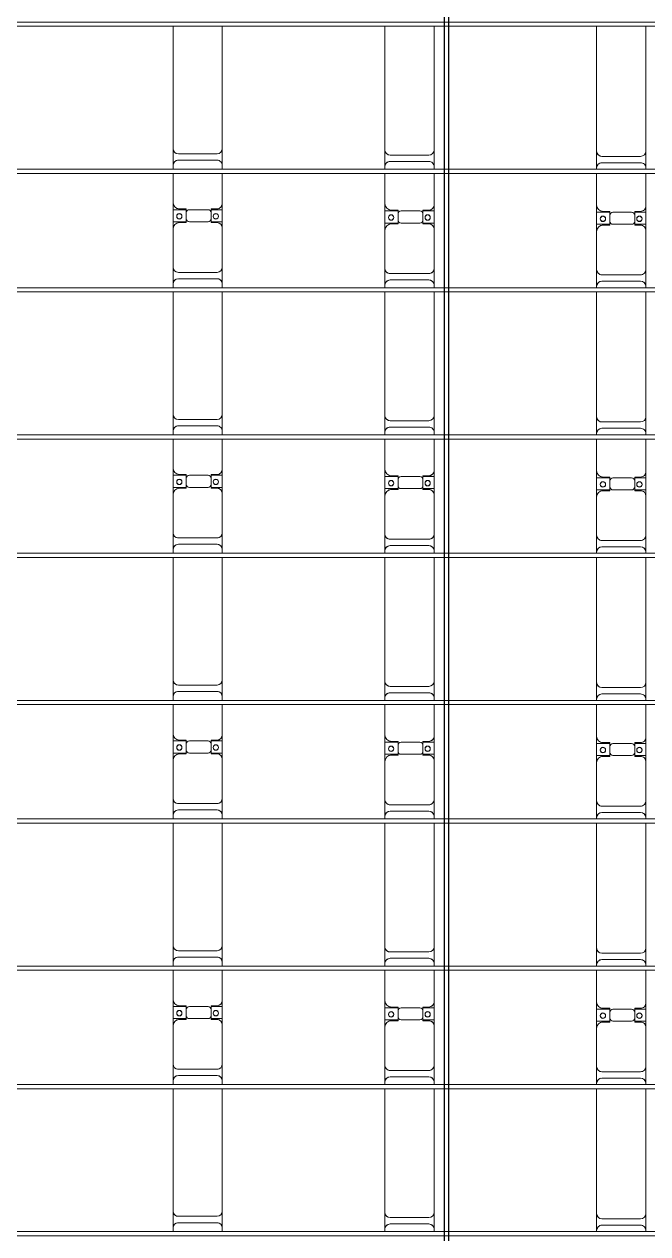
# Model space of a CAD drawing. Header units: millimetres. Extents: x -178706 to 107777, y -87310 to 933.
# Drawn here: x -42530 to -36641, y -64101 to -52671 of the extents above; entities that cross this region are included whole.
import ezdxf

# ---------------------------------------------------------------- set-up
doc = ezdxf.new("R2010")
doc.units = ezdxf.units.MM
doc.layers.add('A-GENM', color=13, linetype='Continuous', lineweight=9)
doc.layers.add('S-BEAM', color=12, linetype='Continuous', lineweight=9)

# ---------------------------------------------------------------- blocks, each defined once
blk = doc.blocks.new('Dầm C52 - Dầm C52-22346-BỐ TRÍ KHUNG KẾT CẤU BÈ PIN 04')
at = {"layer": 'S-BEAM', "color": 1}
for p, q in [((-87623, 20), (87623, 20)), ((87623, -20), (-87623, -20))]:
    blk.add_line(p, q, dxfattribs=at)
blk = doc.blocks.new('Dầm C52 - Hộp 40x60-15955-BỐ TRÍ KHUNG KẾT CẤU BÈ PIN 04')
at = {"layer": 'S-BEAM', "color": 3, "lineweight": 25}
for p, q in [((-20146, 20), (20146, 20)), ((20146, -20), (-20146, -20))]:
    blk.add_line(p, q, dxfattribs=at)
blk = doc.blocks.new('Dai phao do pin - DẢI PHAO ĐỠ PIN-V79-BỐ TRÍ KHUNG KẾT CẤU BÈ PIN 04')
at = {"layer": 'A-GENM', "color": 7}
for p, q in [((11770, 242), (11759, 242)), ((11770, 242), (11930, 242)), ((13109, 242), (11930, 242)), ((13160, 242), (13149, 242)), ((13160, 242), (13320, 242)), ((13680, 242), (13320, 242)), ((13680, 242), (13862, 242)), ((13748, 242), (13930, 242)), ((13748, 118), (13748, 242)), ((13862, 242), (13862, 118)), ((14229, 242), (13930, 242)), ((14280, 242), (14269, 242)), ((14280, 242), (14440, 242)), ((15619, 242), (14440, 242)), ((15670, 242), (15659, 242)), ((15670, 242), (15830, 242)), ((16190, 242), (15830, 242)), ((16190, 242), (16372, 242)), ((16258, 242), (16440, 242)), ((16258, 118), (16258, 242)), ((16372, 242), (16372, 118)), ((16739, 242), (16440, 242)), ((16790, 242), (16779, 242)), ((16790, 242), (16950, 242)), ((18129, 242), (16950, 242)), ((18180, 242), (18169, 242)), ((18180, 242), (18340, 242)), ((18700, 242), (18340, 242)), ((18700, 242), (18882, 242)), ((18768, 242), (18950, 242)), ((18768, 118), (18768, 242)), ((18882, 242), (18882, 118)), ((19249, 242), (18950, 242)), ((19300, 242), (19289, 242)), ((19300, 242), (19460, 242)), ((20639, 242), (19460, 242)), ((20690, 242), (20679, 242)), ((20690, 242), (20850, 242)), ((21210, 242), (20850, 242)), ((21210, 242), (21392, 242)), ((21278, 242), (21460, 242)), ((21278, 118), (21278, 242)), ((21392, 242), (21392, 118)), ((21759, 242), (21460, 242)), ((21810, 242), (21799, 242)), ((21810, 242), (21970, 242)), ((23149, 242), (21970, 242)), ((11820, -173), (11820, 192)), ((11880, 192), (11880, -173)), ((13210, -173), (13210, 192)), ((13270, 192), (13270, -173)), ((13740, 118), (13740, 182)), ((13832, 118), (13740, 118)), ((13870, 118), (13778, 118)), ((13870, 182), (13870, 118)), ((14330, -173), (14330, 192)), ((14390, 192), (14390, -173)), ((15720, -173), (15720, 192)), ((15780, 192), (15780, -173)), ((16250, 118), (16250, 182)), ((16342, 118), (16250, 118)), ((16380, 118), (16288, 118)), ((16380, 182), (16380, 118)), ((16840, -173), (16840, 192)), ((16900, 192), (16900, -173)), ((18230, -173), (18230, 192)), ((18290, 192), (18290, -173)), ((18760, 118), (18760, 182)), ((18852, 118), (18760, 118)), ((18890, 118), (18798, 118)), ((18890, 182), (18890, 118)), ((19350, -173), (19350, 192)), ((19410, 192), (19410, -173)), ((20740, -173), (20740, 192)), ((20800, 192), (20800, -173)), ((21270, 118), (21270, 182)), ((21362, 118), (21270, 118)), ((21400, 118), (21308, 118)), ((21400, 182), (21400, 118)), ((21860, -173), (21860, 192)), ((21920, 192), (21920, -173)), ((13748, 88), (13748, -88)), ((13862, -88), (13862, 88)), ((16258, 88), (16258, -88)), ((16372, -88), (16372, 88)), ((18768, 88), (18768, -88)), ((18882, -88), (18882, 88)), ((21278, 88), (21278, -88)), ((21392, -88), (21392, 88)), ((11759, -223), (11770, -223)), ((11930, -223), (11770, -223)), ((11930, -223), (13109, -223)), ((13149, -223), (13160, -223)), ((13320, -223), (13160, -223)), ((13320, -223), (13690, -223)), ((13862, -223), (13690, -223)), ((13740, -173), (13740, -118)), ((13740, -118), (13832, -118)), ((13748, -223), (13748, -118)), ((13920, -223), (13748, -223)), ((13778, -118), (13870, -118)), ((13862, -118), (13862, -223)), ((13870, -118), (13870, -173)), ((13920, -223), (14229, -223)), ((14269, -223), (14280, -223)), ((14440, -223), (14280, -223)), ((14440, -223), (15619, -223)), ((15659, -223), (15670, -223)), ((15830, -223), (15670, -223)), ((15830, -223), (16200, -223)), ((16372, -223), (16200, -223)), ((16250, -173), (16250, -118)), ((16250, -118), (16342, -118)), ((16258, -223), (16258, -118)), ((16430, -223), (16258, -223)), ((16288, -118), (16380, -118)), ((16372, -118), (16372, -223)), ((16380, -118), (16380, -173)), ((16430, -223), (16739, -223)), ((16779, -223), (16790, -223)), ((16950, -223), (16790, -223)), ((16950, -223), (18129, -223)), ((18169, -223), (18180, -223)), ((18340, -223), (18180, -223)), ((18340, -223), (18710, -223)), ((18882, -223), (18710, -223)), ((18760, -173), (18760, -118)), ((18760, -118), (18852, -118)), ((18768, -223), (18768, -118)), ((18940, -223), (18768, -223)), ((18798, -118), (18890, -118)), ((18882, -118), (18882, -223)), ((18890, -118), (18890, -173)), ((18940, -223), (19249, -223)), ((19289, -223), (19300, -223)), ((19460, -223), (19300, -223)), ((19460, -223), (20639, -223)), ((20679, -223), (20690, -223)), ((20850, -223), (20690, -223)), ((20850, -223), (21220, -223)), ((21392, -223), (21220, -223)), ((21270, -173), (21270, -118)), ((21270, -118), (21362, -118)), ((21278, -223), (21278, -118)), ((21450, -223), (21278, -223)), ((21308, -118), (21400, -118)), ((21392, -118), (21392, -223)), ((21400, -118), (21400, -173)), ((21450, -223), (21759, -223)), ((21799, -223), (21810, -223)), ((21970, -223), (21810, -223)), ((21970, -223), (23149, -223))]:
    blk.add_line(p, q, dxfattribs=at)
for centre, radius, start, end in [((11770, 192), 50, 0, 90), ((11930, 192), 50, 90, 180), ((11930, 192), 50, 105, 180), ((13160, 192), 50, 360, 90), ((13160, 192), 50, 15, 90), ((13320, 192), 50, 90, 180), ((13680, 182), 60, 0, 90), ((13930, 182), 60, 90, 180), ((14280, 192), 50, 0, 90), ((14440, 192), 50, 90, 180), ((14440, 192), 50, 105, 180), ((15670, 192), 50, 0, 90), ((15670, 192), 50, 15, 90), ((15830, 192), 50, 90, 180), ((16190, 182), 60, 0, 90), ((16440, 182), 60, 90, 180), ((16790, 192), 50, 360, 90), ((16950, 192), 50, 90, 180), ((16950, 192), 50, 105, 180), ((18180, 192), 50, 360, 90), ((18180, 192), 50, 15, 90), ((18340, 192), 50, 90, 180), ((18700, 182), 60, 0, 90), ((18950, 182), 60, 90, 180), ((19300, 192), 50, 0, 90), ((19460, 192), 50, 90, 180), ((19460, 192), 50, 105, 180), ((20690, 192), 50, 360, 90), ((20690, 192), 50, 15, 90), ((20850, 192), 50, 90, 180), ((21210, 182), 60, 360, 90), ((21460, 182), 60, 90, 180), ((21810, 192), 50, 0, 90), ((21970, 192), 50, 90, 180), ((21970, 192), 50, 105, 180), ((11770, 192), 50, 0, 45), ((13320, 192), 50, 135, 180), ((13680, 182), 60, 0, 30), ((13778, 88), 30, 90, 180), ((13799, 183), 25, 360, 180), ((13799, 183), 25, 180, 360), ((13801, 183), 25, 0, 180), ((13801, 183), 25, 180, 360), ((13832, 88), 30, 360, 90), ((13930, 182), 60, 150, 180), ((14280, 192), 50, 0, 45), ((15830, 192), 50, 135, 180), ((16190, 182), 60, 0, 30), ((16288, 88), 30, 90, 180), ((16309, 183), 25, 0, 180), ((16309, 183), 25, 180, 0), ((16311, 183), 25, 0, 180), ((16311, 183), 25, 180, 360), ((16342, 88), 30, 360, 90), ((16440, 182), 60, 150, 180), ((16790, 192), 50, 360, 45), ((18340, 192), 50, 135, 180), ((18700, 182), 60, 0, 30), ((18798, 88), 30, 90, 180), ((18819, 183), 25, 0, 180), ((18819, 183), 25, 180, 360), ((18821, 183), 25, 360, 180), ((18821, 183), 25, 180, 360), ((18852, 88), 30, 360, 90), ((18950, 182), 60, 150, 180), ((19300, 192), 50, 0, 45), ((20850, 192), 50, 135, 180), ((21210, 182), 60, 360, 30), ((21308, 88), 30, 90, 180), ((21329, 183), 25, 360, 180), ((21329, 183), 25, 180, 360), ((21331, 183), 25, 360, 180), ((21331, 183), 25, 180, 0), ((21362, 88), 30, 360, 90), ((21460, 182), 60, 150, 180), ((21810, 192), 50, 0, 45), ((13778, -88), 30, 180, 270), ((13832, -88), 30, 270, 360), ((16288, -88), 30, 180, 270), ((16342, -88), 30, 270, 360), ((18798, -88), 30, 180, 270), ((18852, -88), 30, 270, 360), ((21308, -88), 30, 180, 270), ((21362, -88), 30, 270, 360), ((11770, -173), 50, 270, 360), ((11770, -173), 50, 315, 360), ((11930, -173), 50, 180, 270), ((11930, -173), 50, 180, 270), ((13160, -173), 50, 270, 360), ((13160, -173), 50, 285, 360), ((13320, -173), 50, 180, 270), ((13320, -173), 50, 180, 225), ((13690, -173), 50, 270, 360), ((13690, -173), 50, 315, 360), ((13799, -162), 25, 0, 180), ((13799, -162), 25, 180, 360), ((13801, -162), 25, 0, 180), ((13801, -162), 25, 180, 360), ((13920, -173), 50, 180, 270), ((13920, -173), 50, 180, 225), ((14280, -173), 50, 270, 360), ((14280, -173), 50, 315, 360), ((14440, -173), 50, 180, 270), ((14440, -173), 50, 180, 270), ((15670, -173), 50, 270, 360), ((15670, -173), 50, 285, 360), ((15830, -173), 50, 180, 270), ((15830, -173), 50, 180, 225), ((16200, -173), 50, 270, 360), ((16200, -173), 50, 315, 360), ((16309, -162), 25, 0, 180), ((16309, -162), 25, 180, 360), ((16311, -162), 25, 360, 180), ((16311, -162), 25, 180, 0), ((16430, -173), 50, 180, 270), ((16430, -173), 50, 180, 225), ((16790, -173), 50, 270, 360), ((16790, -173), 50, 315, 360), ((16950, -173), 50, 180, 270), ((16950, -173), 50, 180, 270), ((18180, -173), 50, 270, 360), ((18180, -173), 50, 285, 360), ((18340, -173), 50, 180, 270), ((18340, -173), 50, 180, 225), ((18710, -173), 50, 270, 360), ((18710, -173), 50, 315, 360), ((18819, -162), 25, 0, 180), ((18819, -162), 25, 180, 360), ((18821, -162), 25, 0, 180), ((18821, -162), 25, 180, 360), ((18940, -173), 50, 180, 270), ((18940, -173), 50, 180, 225), ((19300, -173), 50, 270, 0), ((19300, -173), 50, 315, 360), ((19460, -173), 50, 180, 270), ((19460, -173), 50, 180, 270), ((20690, -173), 50, 270, 360), ((20690, -173), 50, 285, 360), ((20850, -173), 50, 180, 270), ((20850, -173), 50, 180, 225), ((21220, -173), 50, 270, 360), ((21220, -173), 50, 315, 360), ((21329, -162), 25, 0, 180), ((21329, -162), 25, 180, 0), ((21331, -162), 25, 0, 180), ((21331, -162), 25, 180, 360), ((21450, -173), 50, 180, 270), ((21450, -173), 50, 180, 225), ((21810, -173), 50, 270, 0), ((21810, -173), 50, 315, 360), ((21970, -173), 50, 180, 270), ((21970, -173), 50, 180, 270)]:
    blk.add_arc(centre, radius, start, end, dxfattribs=at)
blk = doc.blocks.new('Dai phao do pin - DẢI PHAO ĐỠ PIN-V80-BỐ TRÍ KHUNG KẾT CẤU BÈ PIN 04')
at = {"layer": 'A-GENM', "color": 7}
for p, q in [((11770, 242), (11747, 242)), ((11770, 242), (11930, 242)), ((13097, 242), (11930, 242)), ((13160, 242), (13137, 242)), ((13160, 242), (13320, 242)), ((13680, 242), (13320, 242)), ((13680, 242), (13862, 242)), ((13748, 242), (13930, 242)), ((13748, 118), (13748, 242)), ((13862, 242), (13862, 118)), ((14217, 242), (13930, 242)), ((14280, 242), (14257, 242)), ((14280, 242), (14440, 242)), ((15607, 242), (14440, 242)), ((15670, 242), (15647, 242)), ((15670, 242), (15830, 242)), ((16190, 242), (15830, 242)), ((16190, 242), (16372, 242)), ((16258, 242), (16440, 242)), ((16258, 118), (16258, 242)), ((16372, 242), (16372, 118)), ((16727, 242), (16440, 242)), ((16790, 242), (16767, 242)), ((16790, 242), (16950, 242)), ((18117, 242), (16950, 242)), ((18180, 242), (18157, 242)), ((18180, 242), (18340, 242)), ((18700, 242), (18340, 242)), ((18700, 242), (18882, 242)), ((18768, 242), (18950, 242)), ((18768, 118), (18768, 242)), ((18882, 242), (18882, 118)), ((19237, 242), (18950, 242)), ((19300, 242), (19277, 242)), ((19300, 242), (19460, 242)), ((20627, 242), (19460, 242)), ((20690, 242), (20667, 242)), ((20690, 242), (20850, 242)), ((21210, 242), (20850, 242)), ((21210, 242), (21392, 242)), ((21278, 242), (21460, 242)), ((21278, 118), (21278, 242)), ((21392, 242), (21392, 118)), ((21747, 242), (21460, 242)), ((21810, 242), (21787, 242)), ((21810, 242), (21970, 242)), ((23137, 242), (21970, 242)), ((11820, -173), (11820, 192)), ((11880, 192), (11880, -173)), ((13210, -173), (13210, 192)), ((13270, 192), (13270, -173)), ((13740, 118), (13740, 182)), ((13832, 118), (13740, 118)), ((13870, 118), (13778, 118)), ((13870, 182), (13870, 118)), ((14330, -173), (14330, 192)), ((14390, 192), (14390, -173)), ((15720, -173), (15720, 192)), ((15780, 192), (15780, -173)), ((16250, 118), (16250, 182)), ((16342, 118), (16250, 118)), ((16380, 118), (16288, 118)), ((16380, 182), (16380, 118)), ((16840, -173), (16840, 192)), ((16900, 192), (16900, -173)), ((18230, -173), (18230, 192)), ((18290, 192), (18290, -173)), ((18760, 118), (18760, 182)), ((18852, 118), (18760, 118)), ((18890, 118), (18798, 118)), ((18890, 182), (18890, 118)), ((19350, -173), (19350, 192)), ((19410, 192), (19410, -173)), ((20740, -173), (20740, 192)), ((20800, 192), (20800, -173)), ((21270, 118), (21270, 182)), ((21362, 118), (21270, 118)), ((21400, 118), (21308, 118)), ((21400, 182), (21400, 118)), ((21860, -173), (21860, 192)), ((21920, 192), (21920, -173)), ((13748, 88), (13748, -88)), ((13862, -88), (13862, 88)), ((16258, 88), (16258, -88)), ((16372, -88), (16372, 88)), ((18768, 88), (18768, -88)), ((18882, -88), (18882, 88)), ((21278, 88), (21278, -88)), ((21392, -88), (21392, 88)), ((11747, -223), (11770, -223)), ((11930, -223), (11770, -223)), ((11930, -223), (13097, -223)), ((13137, -223), (13160, -223)), ((13320, -223), (13160, -223)), ((13320, -223), (13690, -223)), ((13862, -223), (13690, -223)), ((13740, -173), (13740, -118)), ((13740, -118), (13832, -118)), ((13748, -223), (13748, -118)), ((13920, -223), (13748, -223)), ((13778, -118), (13870, -118)), ((13862, -118), (13862, -223)), ((13870, -118), (13870, -173)), ((13920, -223), (14217, -223)), ((14257, -223), (14280, -223)), ((14440, -223), (14280, -223)), ((14440, -223), (15607, -223)), ((15647, -223), (15670, -223)), ((15830, -223), (15670, -223)), ((15830, -223), (16200, -223)), ((16372, -223), (16200, -223)), ((16250, -173), (16250, -118)), ((16250, -118), (16342, -118)), ((16258, -223), (16258, -118)), ((16430, -223), (16258, -223)), ((16288, -118), (16380, -118)), ((16372, -118), (16372, -223)), ((16380, -118), (16380, -173)), ((16430, -223), (16727, -223)), ((16767, -223), (16790, -223)), ((16950, -223), (16790, -223)), ((16950, -223), (18117, -223)), ((18157, -223), (18180, -223)), ((18340, -223), (18180, -223)), ((18340, -223), (18710, -223)), ((18882, -223), (18710, -223)), ((18760, -173), (18760, -118)), ((18760, -118), (18852, -118)), ((18768, -223), (18768, -118)), ((18940, -223), (18768, -223)), ((18798, -118), (18890, -118)), ((18882, -118), (18882, -223)), ((18890, -118), (18890, -173)), ((18940, -223), (19237, -223)), ((19277, -223), (19300, -223)), ((19460, -223), (19300, -223)), ((19460, -223), (20627, -223)), ((20667, -223), (20690, -223)), ((20850, -223), (20690, -223)), ((20850, -223), (21220, -223)), ((21392, -223), (21220, -223)), ((21270, -173), (21270, -118)), ((21270, -118), (21362, -118)), ((21278, -223), (21278, -118)), ((21450, -223), (21278, -223)), ((21308, -118), (21400, -118)), ((21392, -118), (21392, -223)), ((21400, -118), (21400, -173)), ((21450, -223), (21747, -223)), ((21787, -223), (21810, -223)), ((21970, -223), (21810, -223)), ((21970, -223), (23137, -223))]:
    blk.add_line(p, q, dxfattribs=at)
for centre, radius, start, end in [((11770, 192), 50, 0, 90), ((11930, 192), 50, 90, 180), ((11930, 192), 50, 105, 180), ((13160, 192), 50, 360, 90), ((13160, 192), 50, 16.0738, 90), ((13320, 192), 50, 90, 180), ((13680, 182), 60, 0, 90), ((13930, 182), 60, 90, 180), ((14280, 192), 50, 0, 90), ((14440, 192), 50, 90, 180), ((14440, 192), 50, 105, 180), ((15670, 192), 50, 0, 90), ((15670, 192), 50, 15, 90), ((15830, 192), 50, 90, 180), ((16190, 182), 60, 0, 90), ((16440, 182), 60, 90, 180), ((16790, 192), 50, 360, 90), ((16950, 192), 50, 90, 180), ((16950, 192), 50, 105, 180), ((18180, 192), 50, 360, 90), ((18180, 192), 50, 15, 90), ((18340, 192), 50, 90, 180), ((18700, 182), 60, 0, 90), ((18950, 182), 60, 90, 180), ((19300, 192), 50, 0, 90), ((19460, 192), 50, 90, 180), ((19460, 192), 50, 105, 180), ((20690, 192), 50, 360, 90), ((20690, 192), 50, 15, 90), ((20850, 192), 50, 90, 180), ((21210, 182), 60, 360, 90), ((21460, 182), 60, 90, 180), ((21810, 192), 50, 0, 90), ((21970, 192), 50, 90, 180), ((21970, 192), 50, 105, 180), ((11770, 192), 50, 0, 45), ((13320, 192), 50, 135, 180), ((13680, 182), 60, 0, 30), ((13778, 88), 30, 90, 180), ((13799, 183), 25, 360, 180), ((13799, 183), 25, 180, 360), ((13801, 183), 25, 0, 180), ((13801, 183), 25, 180, 360), ((13832, 88), 30, 360, 90), ((13930, 182), 60, 150, 180), ((14280, 192), 50, 0, 45), ((15830, 192), 50, 135, 180), ((16190, 182), 60, 0, 30), ((16288, 88), 30, 90, 180), ((16309, 183), 25, 0, 180), ((16309, 183), 25, 180, 0), ((16311, 183), 25, 0, 180), ((16311, 183), 25, 180, 360), ((16342, 88), 30, 360, 90), ((16440, 182), 60, 150, 180), ((16790, 192), 50, 360, 45), ((18340, 192), 50, 135, 180), ((18700, 182), 60, 0, 30), ((18798, 88), 30, 90, 180), ((18819, 183), 25, 0, 180), ((18819, 183), 25, 180, 360), ((18821, 183), 25, 360, 180), ((18821, 183), 25, 180, 360), ((18852, 88), 30, 360, 90), ((18950, 182), 60, 150, 180), ((19300, 192), 50, 0, 45), ((20850, 192), 50, 135, 180), ((21210, 182), 60, 360, 30), ((21308, 88), 30, 90, 180), ((21329, 183), 25, 360, 180), ((21329, 183), 25, 180, 360), ((21331, 183), 25, 360, 180), ((21331, 183), 25, 180, 0), ((21362, 88), 30, 360, 90), ((21460, 182), 60, 150, 180), ((21810, 192), 50, 0, 45), ((13778, -88), 30, 180, 270), ((13832, -88), 30, 270, 360), ((16288, -88), 30, 180, 270), ((16342, -88), 30, 270, 360), ((18798, -88), 30, 180, 270), ((18852, -88), 30, 270, 360), ((21308, -88), 30, 180, 270), ((21362, -88), 30, 270, 360), ((11770, -173), 50, 270, 360), ((11770, -173), 50, 315, 360), ((11930, -173), 50, 180, 270), ((11930, -173), 50, 180, 270), ((13160, -173), 50, 270, 360), ((13160, -173), 50, 285, 360), ((13320, -173), 50, 180, 270), ((13320, -173), 50, 180, 225), ((13690, -173), 50, 270, 360), ((13690, -173), 50, 315, 360), ((13799, -162), 25, 0, 180), ((13799, -162), 25, 180, 360), ((13801, -162), 25, 0, 180), ((13801, -162), 25, 180, 360), ((13920, -173), 50, 180, 270), ((13920, -173), 50, 180, 225), ((14280, -173), 50, 270, 360), ((14280, -173), 50, 315, 360), ((14440, -173), 50, 180, 270), ((14440, -173), 50, 180, 270), ((15670, -173), 50, 270, 360), ((15670, -173), 50, 285, 360), ((15830, -173), 50, 180, 270), ((15830, -173), 50, 180, 225), ((16200, -173), 50, 270, 360), ((16200, -173), 50, 315, 360), ((16309, -162), 25, 0, 180), ((16309, -162), 25, 180, 360), ((16311, -162), 25, 360, 180), ((16311, -162), 25, 180, 0), ((16430, -173), 50, 180, 270), ((16430, -173), 50, 180, 225), ((16790, -173), 50, 270, 360), ((16790, -173), 50, 315, 360), ((16950, -173), 50, 180, 270), ((16950, -173), 50, 180, 270), ((18180, -173), 50, 270, 360), ((18180, -173), 50, 285, 360), ((18340, -173), 50, 180, 270), ((18340, -173), 50, 180, 225), ((18710, -173), 50, 270, 360), ((18710, -173), 50, 315, 360), ((18819, -162), 25, 0, 180), ((18819, -162), 25, 180, 360), ((18821, -162), 25, 0, 180), ((18821, -162), 25, 180, 360), ((18940, -173), 50, 180, 270), ((18940, -173), 50, 180, 225), ((19300, -173), 50, 270, 0), ((19300, -173), 50, 315, 360), ((19460, -173), 50, 180, 270), ((19460, -173), 50, 180, 270), ((20690, -173), 50, 270, 360), ((20690, -173), 50, 285, 360), ((20850, -173), 50, 180, 270), ((20850, -173), 50, 180, 225), ((21220, -173), 50, 270, 360), ((21220, -173), 50, 315, 360), ((21329, -162), 25, 0, 180), ((21329, -162), 25, 180, 0), ((21331, -162), 25, 0, 180), ((21331, -162), 25, 180, 360), ((21450, -173), 50, 180, 270), ((21450, -173), 50, 180, 225), ((21810, -173), 50, 270, 0), ((21810, -173), 50, 315, 360), ((21970, -173), 50, 180, 270), ((21970, -173), 50, 180, 270)]:
    blk.add_arc(centre, radius, start, end, dxfattribs=at)
blk = doc.blocks.new('Dai phao do pin - DẢI PHAO ĐỠ PIN-V81-BỐ TRÍ KHUNG KẾT CẤU BÈ PIN 04')
at = {"layer": 'A-GENM', "color": 7}
for p, q in [((11770, 242), (11735, 242)), ((11770, 242), (11930, 242)), ((13085, 242), (11930, 242)), ((13160, 242), (13125, 242)), ((13160, 242), (13320, 242)), ((13680, 242), (13320, 242)), ((13680, 242), (13862, 242)), ((13748, 242), (13930, 242)), ((13748, 118), (13748, 242)), ((13862, 242), (13862, 118)), ((14205, 242), (13930, 242)), ((14280, 242), (14245, 242)), ((14280, 242), (14440, 242)), ((15595, 242), (14440, 242)), ((15670, 242), (15635, 242)), ((15670, 242), (15830, 242)), ((16190, 242), (15830, 242)), ((16190, 242), (16372, 242)), ((16258, 242), (16440, 242)), ((16258, 118), (16258, 242)), ((16372, 242), (16372, 118)), ((16715, 242), (16440, 242)), ((16790, 242), (16755, 242)), ((16790, 242), (16950, 242)), ((18105, 242), (16950, 242)), ((18180, 242), (18145, 242)), ((18180, 242), (18340, 242)), ((18700, 242), (18340, 242)), ((18700, 242), (18882, 242)), ((18768, 242), (18950, 242)), ((18768, 118), (18768, 242)), ((18882, 242), (18882, 118)), ((19225, 242), (18950, 242)), ((19300, 242), (19265, 242)), ((19300, 242), (19460, 242)), ((20615, 242), (19460, 242)), ((20690, 242), (20655, 242)), ((20690, 242), (20850, 242)), ((21210, 242), (20850, 242)), ((21210, 242), (21392, 242)), ((21278, 242), (21460, 242)), ((21278, 118), (21278, 242)), ((21392, 242), (21392, 118)), ((21735, 242), (21460, 242)), ((21810, 242), (21775, 242)), ((21810, 242), (21970, 242)), ((23125, 242), (21970, 242)), ((11820, -173), (11820, 192)), ((11880, 192), (11880, -173)), ((13210, -173), (13210, 192)), ((13270, 192), (13270, -173)), ((13740, 118), (13740, 182)), ((13832, 118), (13740, 118)), ((13870, 118), (13778, 118)), ((13870, 182), (13870, 118)), ((14330, -173), (14330, 192)), ((14390, 192), (14390, -173)), ((15720, -173), (15720, 192)), ((15780, 192), (15780, -173)), ((16250, 118), (16250, 182)), ((16342, 118), (16250, 118)), ((16380, 118), (16288, 118)), ((16380, 182), (16380, 118)), ((16840, -173), (16840, 192)), ((16900, 192), (16900, -173)), ((18230, -173), (18230, 192)), ((18290, 192), (18290, -173)), ((18760, 118), (18760, 182)), ((18852, 118), (18760, 118)), ((18890, 118), (18798, 118)), ((18890, 182), (18890, 118)), ((19350, -173), (19350, 192)), ((19410, 192), (19410, -173)), ((20740, -173), (20740, 192)), ((20800, 192), (20800, -173)), ((21270, 118), (21270, 182)), ((21362, 118), (21270, 118)), ((21400, 118), (21308, 118)), ((21400, 182), (21400, 118)), ((21860, -173), (21860, 192)), ((21920, 192), (21920, -173)), ((13748, 88), (13748, -88)), ((13862, -88), (13862, 88)), ((16258, 88), (16258, -88)), ((16372, -88), (16372, 88)), ((18768, 88), (18768, -88)), ((18882, -88), (18882, 88)), ((21278, 88), (21278, -88)), ((21392, -88), (21392, 88)), ((11735, -223), (11770, -223)), ((11930, -223), (11770, -223)), ((11930, -223), (13085, -223)), ((13125, -223), (13160, -223)), ((13320, -223), (13160, -223)), ((13320, -223), (13690, -223)), ((13862, -223), (13690, -223)), ((13740, -173), (13740, -118)), ((13740, -118), (13832, -118)), ((13748, -223), (13748, -118)), ((13920, -223), (13748, -223)), ((13778, -118), (13870, -118)), ((13862, -118), (13862, -223)), ((13870, -118), (13870, -173)), ((13920, -223), (14205, -223)), ((14245, -223), (14280, -223)), ((14440, -223), (14280, -223)), ((14440, -223), (15595, -223)), ((15635, -223), (15670, -223)), ((15830, -223), (15670, -223)), ((15830, -223), (16200, -223)), ((16372, -223), (16200, -223)), ((16250, -173), (16250, -118)), ((16250, -118), (16342, -118)), ((16258, -223), (16258, -118)), ((16430, -223), (16258, -223)), ((16288, -118), (16380, -118)), ((16372, -118), (16372, -223)), ((16380, -118), (16380, -173)), ((16430, -223), (16715, -223)), ((16755, -223), (16790, -223)), ((16950, -223), (16790, -223)), ((16950, -223), (18105, -223)), ((18145, -223), (18180, -223)), ((18340, -223), (18180, -223)), ((18340, -223), (18710, -223)), ((18882, -223), (18710, -223)), ((18760, -173), (18760, -118)), ((18760, -118), (18852, -118)), ((18768, -223), (18768, -118)), ((18940, -223), (18768, -223)), ((18798, -118), (18890, -118)), ((18882, -118), (18882, -223)), ((18890, -118), (18890, -173)), ((18940, -223), (19225, -223)), ((19265, -223), (19300, -223)), ((19460, -223), (19300, -223)), ((19460, -223), (20615, -223)), ((20655, -223), (20690, -223)), ((20850, -223), (20690, -223)), ((20850, -223), (21220, -223)), ((21392, -223), (21220, -223)), ((21270, -173), (21270, -118)), ((21270, -118), (21362, -118)), ((21278, -223), (21278, -118)), ((21450, -223), (21278, -223)), ((21308, -118), (21400, -118)), ((21392, -118), (21392, -223)), ((21400, -118), (21400, -173)), ((21450, -223), (21735, -223)), ((21775, -223), (21810, -223)), ((21970, -223), (21810, -223)), ((21970, -223), (23125, -223))]:
    blk.add_line(p, q, dxfattribs=at)
for centre, radius, start, end in [((11770, 192), 50, 0, 90), ((11930, 192), 50, 90, 180), ((11930, 192), 50, 105, 180), ((13160, 192), 50, 360, 90), ((13160, 192), 50, 15, 90), ((13320, 192), 50, 90, 180), ((13680, 182), 60, 0, 90), ((13930, 182), 60, 90, 180), ((14280, 192), 50, 0, 90), ((14440, 192), 50, 90, 180), ((14440, 192), 50, 105, 180), ((15670, 192), 50, 0, 90), ((15670, 192), 50, 15, 90), ((15830, 192), 50, 90, 180), ((16190, 182), 60, 0, 90), ((16440, 182), 60, 90, 180), ((16790, 192), 50, 360, 90), ((16950, 192), 50, 90, 180), ((16950, 192), 50, 105, 180), ((18180, 192), 50, 360, 90), ((18180, 192), 50, 15, 90), ((18340, 192), 50, 90, 180), ((18700, 182), 60, 0, 90), ((18950, 182), 60, 90, 180), ((19300, 192), 50, 0, 90), ((19460, 192), 50, 90, 180), ((19460, 192), 50, 105, 180), ((20690, 192), 50, 360, 90), ((20690, 192), 50, 15, 90), ((20850, 192), 50, 90, 180), ((21210, 182), 60, 360, 90), ((21460, 182), 60, 90, 180), ((21810, 192), 50, 0, 90), ((21970, 192), 50, 90, 180), ((21970, 192), 50, 105, 180), ((11770, 192), 50, 0, 45), ((13320, 192), 50, 135, 180), ((13680, 182), 60, 0, 30), ((13778, 88), 30, 90, 180), ((13799, 183), 25, 360, 180), ((13799, 183), 25, 180, 360), ((13801, 183), 25, 0, 180), ((13801, 183), 25, 180, 360), ((13832, 88), 30, 360, 90), ((13930, 182), 60, 150, 180), ((14280, 192), 50, 0, 45), ((15830, 192), 50, 135, 180), ((16190, 182), 60, 0, 30), ((16288, 88), 30, 90, 180), ((16309, 183), 25, 0, 180), ((16309, 183), 25, 180, 0), ((16311, 183), 25, 0, 180), ((16311, 183), 25, 180, 360), ((16342, 88), 30, 360, 90), ((16440, 182), 60, 150, 180), ((16790, 192), 50, 360, 45), ((18340, 192), 50, 135, 180), ((18700, 182), 60, 0, 30), ((18798, 88), 30, 90, 180), ((18819, 183), 25, 0, 180), ((18819, 183), 25, 180, 360), ((18821, 183), 25, 360, 180), ((18821, 183), 25, 180, 360), ((18852, 88), 30, 360, 90), ((18950, 182), 60, 150, 180), ((19300, 192), 50, 0, 45), ((20850, 192), 50, 135, 180), ((21210, 182), 60, 360, 30), ((21308, 88), 30, 90, 180), ((21329, 183), 25, 360, 180), ((21329, 183), 25, 180, 360), ((21331, 183), 25, 360, 180), ((21331, 183), 25, 180, 0), ((21362, 88), 30, 360, 90), ((21460, 182), 60, 150, 180), ((21810, 192), 50, 0, 45), ((13778, -88), 30, 180, 270), ((13832, -88), 30, 270, 360), ((16288, -88), 30, 180, 270), ((16342, -88), 30, 270, 360), ((18798, -88), 30, 180, 270), ((18852, -88), 30, 270, 360), ((21308, -88), 30, 180, 270), ((21362, -88), 30, 270, 360), ((11770, -173), 50, 270, 360), ((11770, -173), 50, 315, 360), ((11930, -173), 50, 180, 270), ((11930, -173), 50, 180, 270), ((13160, -173), 50, 270, 360), ((13160, -173), 50, 285, 360), ((13320, -173), 50, 180, 270), ((13320, -173), 50, 180, 225), ((13690, -173), 50, 270, 360), ((13690, -173), 50, 315, 360), ((13799, -162), 25, 0, 180), ((13799, -162), 25, 180, 360), ((13801, -162), 25, 0, 180), ((13801, -162), 25, 180, 360), ((13920, -173), 50, 180, 270), ((13920, -173), 50, 180, 225), ((14280, -173), 50, 270, 360), ((14280, -173), 50, 315, 360), ((14440, -173), 50, 180, 270), ((14440, -173), 50, 180, 270), ((15670, -173), 50, 270, 360), ((15670, -173), 50, 285, 360), ((15830, -173), 50, 180, 270), ((15830, -173), 50, 180, 225), ((16200, -173), 50, 270, 360), ((16200, -173), 50, 315, 360), ((16309, -162), 25, 0, 180), ((16309, -162), 25, 180, 360), ((16311, -162), 25, 360, 180), ((16311, -162), 25, 180, 0), ((16430, -173), 50, 180, 270), ((16430, -173), 50, 180, 225), ((16790, -173), 50, 270, 360), ((16790, -173), 50, 315, 360), ((16950, -173), 50, 180, 270), ((16950, -173), 50, 180, 270), ((18180, -173), 50, 270, 360), ((18180, -173), 50, 285, 360), ((18340, -173), 50, 180, 270), ((18340, -173), 50, 180, 225), ((18710, -173), 50, 270, 360), ((18710, -173), 50, 315, 360), ((18819, -162), 25, 0, 180), ((18819, -162), 25, 180, 360), ((18821, -162), 25, 0, 180), ((18821, -162), 25, 180, 360), ((18940, -173), 50, 180, 270), ((18940, -173), 50, 180, 225), ((19300, -173), 50, 270, 0), ((19300, -173), 50, 315, 360), ((19460, -173), 50, 180, 270), ((19460, -173), 50, 180, 270), ((20690, -173), 50, 270, 360), ((20690, -173), 50, 285, 360), ((20850, -173), 50, 180, 270), ((20850, -173), 50, 180, 225), ((21220, -173), 50, 270, 360), ((21220, -173), 50, 315, 360), ((21329, -162), 25, 0, 180), ((21329, -162), 25, 180, 0), ((21331, -162), 25, 0, 180), ((21331, -162), 25, 180, 360), ((21450, -173), 50, 180, 270), ((21450, -173), 50, 180, 225), ((21810, -173), 50, 270, 0), ((21810, -173), 50, 315, 360), ((21970, -173), 50, 180, 270), ((21970, -173), 50, 180, 270)]:
    blk.add_arc(centre, radius, start, end, dxfattribs=at)
blk = doc.blocks.new('HOBANMONG_BEPIN 4_rvt-1-BỐ TRÍ KHUNG KẾT CẤU BÈ PIN 04')
at = {"layer": 'A-GENM', "color": 3, "lineweight": 25, "rotation": 90.00010434022374}
for name, p in [('Dai phao do pin - DẢI PHAO ĐỠ PIN-V81-BỐ TRÍ KHUNG KẾT CẤU BÈ PIN 04', (-40882, -75816)), ('Dai phao do pin - DẢI PHAO ĐỠ PIN-V80-BỐ TRÍ KHUNG KẾT CẤU BÈ PIN 04', (-38882, -75828)), ('Dai phao do pin - DẢI PHAO ĐỠ PIN-V79-BỐ TRÍ KHUNG KẾT CẤU BÈ PIN 04', (-36882, -75840))]:
    blk.add_blockref(name, p, dxfattribs=at)
at = {"layer": 'S-BEAM', "color": 3, "lineweight": 25}
for name, p, rotation in [('Dầm C52 - Hộp 40x60-15955-BỐ TRÍ KHUNG KẾT CẤU BÈ PIN 04', (-38542, -59641), 90.00010434022374), ('Dầm C52 - Dầm C52-22346-BỐ TRÍ KHUNG KẾT CẤU BÈ PIN 04', (-83861, -52671), 180.0001043386848), ('Dầm C52 - Dầm C52-22346-BỐ TRÍ KHUNG KẾT CẤU BÈ PIN 04', (-83857, -54061), 180.0001043386848), ('Dầm C52 - Dầm C52-22346-BỐ TRÍ KHUNG KẾT CẤU BÈ PIN 04', (-83854, -55181), 180.0001043386848), ('Dầm C52 - Dầm C52-22346-BỐ TRÍ KHUNG KẾT CẤU BÈ PIN 04', (-83850, -56571), 180.0001043386848), ('Dầm C52 - Dầm C52-22346-BỐ TRÍ KHUNG KẾT CẤU BÈ PIN 04', (-83847, -57691), 180.0001043386848), ('Dầm C52 - Dầm C52-22346-BỐ TRÍ KHUNG KẾT CẤU BÈ PIN 04', (-83843, -59081), 180.0001043386848), ('Dầm C52 - Dầm C52-22346-BỐ TRÍ KHUNG KẾT CẤU BÈ PIN 04', (-83840, -60201), 180.0001043386848), ('Dầm C52 - Dầm C52-22346-BỐ TRÍ KHUNG KẾT CẤU BÈ PIN 04', (-83836, -61591), 180.0001043386848), ('Dầm C52 - Dầm C52-22346-BỐ TRÍ KHUNG KẾT CẤU BÈ PIN 04', (-83833, -62711), 180.0001043386848), ('Dầm C52 - Dầm C52-22346-BỐ TRÍ KHUNG KẾT CẤU BÈ PIN 04', (-83829, -64101), 180.0001043386848)]:
    blk.add_blockref(name, p, dxfattribs=dict(at, rotation=rotation))

msp = doc.modelspace()

# ---------------------------------------------------------------- block references
at = {"lineweight": 5}
msp.add_blockref('HOBANMONG_BEPIN 4_rvt-1-BỐ TRÍ KHUNG KẾT CẤU BÈ PIN 04', (0, 0), dxfattribs=at)

doc.saveas('drawing.dxf')
